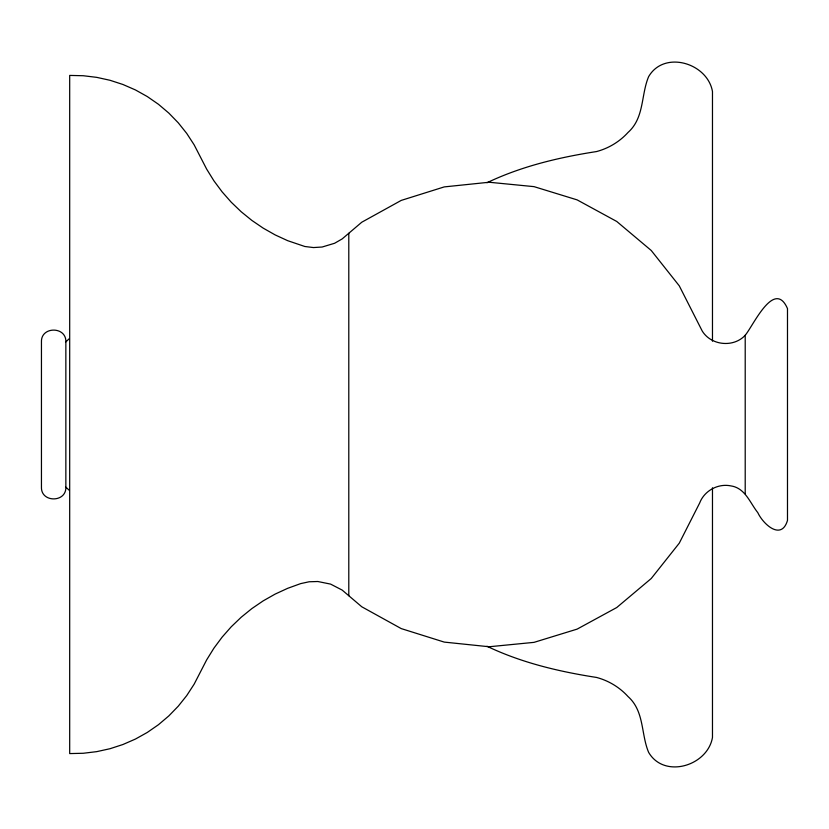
<?xml version="1.0" encoding="UTF-8"?>
<svg xmlns="http://www.w3.org/2000/svg" width="829" height="829" viewBox="0 0 829 829"><rect width="100%" height="100%" fill="white"/><g stroke="black" fill="none" stroke-linecap="round" stroke-linejoin="round"><path stroke-width="1.24" d="M65.854 487.131C66.444 502.809 40.859 502.809 41.45 487.131L41.45 341.869C40.859 326.191 66.444 326.191 65.854 341.869L65.854 487.131L69.335 490.374M745.209 335.268C753.426 325.393 774.39 278.606 787.488 308.575L787.488 520.425C781.395 541.016 763.126 524.187 757.82 512.664C749.893 502.737 745.23 488.001 730.888 485.898C718.101 483.203 704.318 490.747 699.686 502.965L679.262 543.182L651.242 578.507L616.735 607.543L577.129 629.118L534.021 642.361L489.131 646.755L444.282 642.102L401.246 628.6L361.776 606.787L342.17 590.082L330.595 584.103L317.828 581.512L309.124 581.771L300.626 583.626L287.684 588.321L275.187 594.072L263.218 600.849L251.84 608.6L241.156 617.273L231.229 626.797L222.131 637.128L213.923 648.164L206.67 659.863L194.141 684.174L186.743 695.562L178.266 706.184L168.805 715.935L158.443 724.722L147.272 732.453L135.407 739.074L122.951 744.504L110.029 748.711L96.765 751.634L83.273 753.271L69.688 753.582L69.688 75.418L83.273 75.729L96.765 77.366L110.029 80.289L122.951 84.496L135.407 89.926L147.272 96.547L158.443 104.278L168.805 113.065L178.266 122.816L186.743 133.438L194.141 144.826L206.67 169.137L213.923 180.836L222.131 191.872L231.229 202.203L241.156 211.727L251.84 220.4L263.218 228.151L275.187 234.928L287.684 240.679L304.834 246.493L313.466 247.56L322.149 247.021L334.626 243.26L342.17 238.918L361.776 222.213L401.246 200.4L444.282 186.898L489.131 182.245L534.021 186.639L577.129 199.882L616.735 221.457L651.242 250.493L679.262 285.818L702.184 330.947C711.075 345.61 733.582 347.869 745.209 335.268L745.209 493.732M65.854 341.869L69.335 338.626M486.996 182.743C521.482 166.256 558.901 157.406 596.507 151.562C608.59 148.381 619.646 141.676 628.05 132.433C644.496 117.77 640.9 94.91 648.63 76.641C664.257 49.833 707.634 63.128 712.474 91.553L712.474 341.206M486.996 646.257C521.482 662.744 558.901 671.594 596.507 677.438C608.59 680.619 619.646 687.324 628.05 696.567C644.496 711.23 640.9 734.09 648.63 752.359C664.257 779.167 707.634 765.872 712.474 737.447L712.474 487.794M348.791 233.27L348.791 595.73"/></g></svg>
